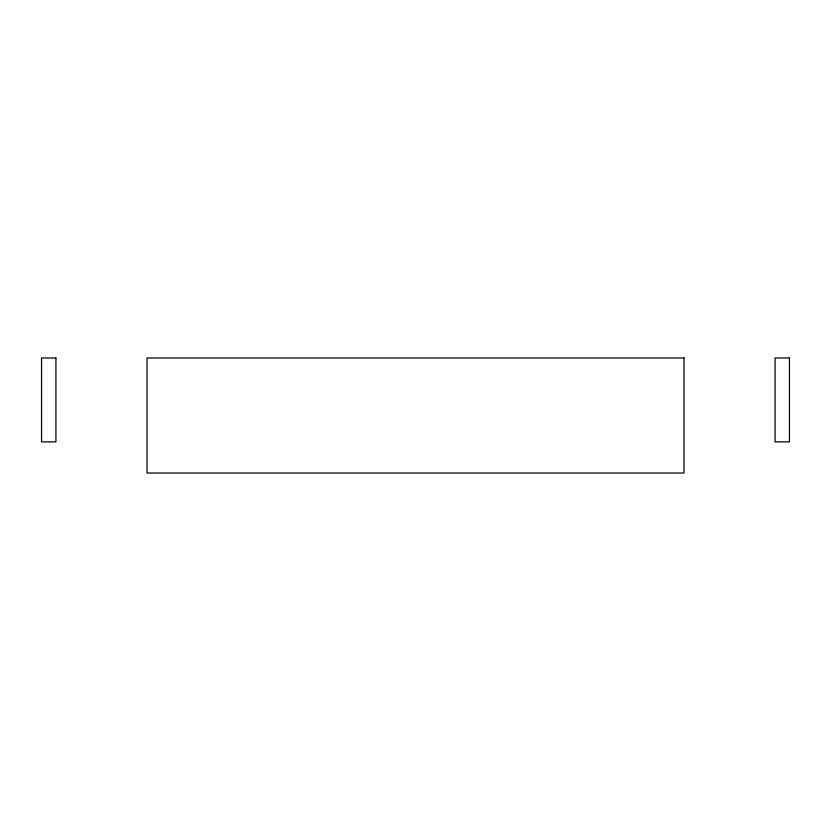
<?xml version="1.0" encoding="UTF-8"?>
<svg xmlns="http://www.w3.org/2000/svg" width="831" height="831" viewBox="0 0 831 831"><rect width="100%" height="100%" fill="white"/><g stroke="black" fill="none" stroke-linecap="round" stroke-linejoin="round"><path stroke-width="1.25" d="M55.937 357.974L41.55 357.974L41.55 441.863L55.937 441.863L55.937 357.974M683.975 357.974L147.025 357.974L147.025 473.026L683.975 473.026L683.975 357.974M789.45 357.974L775.063 357.974L775.063 441.863L789.45 441.863L789.45 357.974"/></g></svg>
